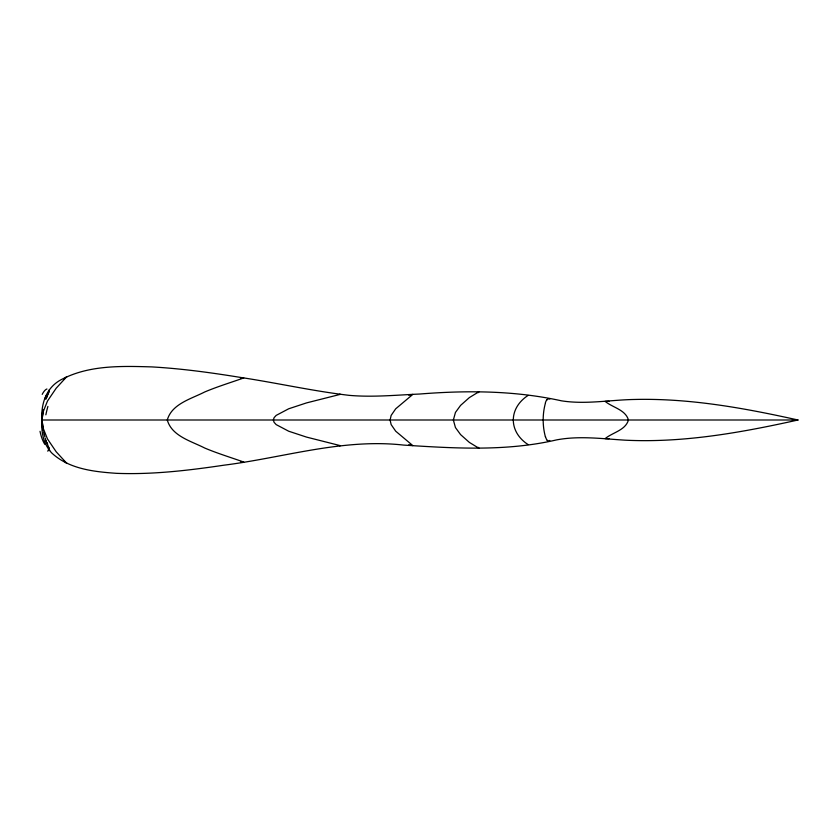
<?xml version="1.0" encoding="UTF-8"?>
<svg xmlns="http://www.w3.org/2000/svg" width="840" height="840" viewBox="0 0 840 840"><rect width="100%" height="100%" fill="white"/><g stroke="black" fill="none" stroke-linecap="round" stroke-linejoin="round"><path stroke-width="1.26" d="M43.208 430.427C39.302 411.905 42.525 389.886 60.659 379.953C88.368 364.98 121.139 366.009 151.704 366.901C181.514 368.582 211.113 372.645 240.566 377.433C276.801 382.904 312.627 391.031 349.031 395.336C372.53 397.435 396.113 395.062 419.601 394.034C467.019 390.254 514.878 390.537 561.509 400.827C585.669 404.649 609.966 399.924 634.19 399.473C689.451 398.087 744.261 408.051 798 420C741.258 432.59 683.214 443.079 624.845 440.16C602.101 438.753 579.127 435.624 556.49 439.908C506.279 451.563 454.545 448.361 403.589 445.084C342.825 438.228 283.71 457.663 224.018 465.181C188.422 470.453 152.471 474.737 116.424 473.33C93.87 471.733 69.006 469.067 51.702 452.939C40.73 441.336 40.435 424.442 43.208 409.574M63.672 460.551L66.874 463.439L56.185 451.784L47.492 438.974L43.008 427.791L42 420L43.008 412.209L47.492 401.026L56.185 388.217L66.874 376.562L63.672 379.449M43.134 428.431L42 420L43.134 411.569M42.294 414.236L42.641 411.443M545.423 403.084C542.43 414.068 542.43 425.933 545.423 436.916M46.274 398.339L49.245 389.834M45.874 399.252L48.836 392.385M546.703 400.082L548.667 398.654A34.681 6.374 87.5 0 1 549.78 399.189M528.066 395.43C508.389 408.24 508.389 431.76 528.066 444.57M478.159 392.669L478.957 391.734L469.361 397.593L460.593 405.384L455.448 412.44L453.358 420L455.448 427.56L460.593 434.616L469.361 442.407L478.957 448.266L478.159 447.332M408.755 395.22L412.818 394.411L395.703 408.807L391.146 415.401L390.106 420L391.146 424.599L395.703 431.193L412.818 445.589L408.755 444.78M240.744 378.346L243.737 377.947C230.706 382.578 217.434 386.6 204.677 391.986C191.299 398.864 171.78 403.83 167.286 420C171.78 436.17 191.299 441.137 204.677 448.014C217.434 453.401 230.706 457.422 243.737 462.053L240.744 461.654M609.021 438.659L605.157 438.606C612.581 432.432 625.464 430.374 628.457 420C625.464 409.626 612.581 407.568 605.157 401.394L609.021 401.342M339.57 445.694L340.326 445.651L306.516 437.094L288.708 431.225L276.181 424.61L274.082 422.31L273.346 420L274.082 417.69L276.181 415.391L288.708 408.776L306.516 402.906L340.326 394.349L339.57 394.306M42 420L798 420M548.667 441.346L546.703 439.919M49.109 448.235L45.874 440.748M46.588 442.712L45.255 438.281M44.909 437.062L44.195 434.511M44.026 433.86L43.523 431.823M42.641 428.558L42.294 425.765M546.714 439.73A44.468 7.791 -88 0 1 545.465 436.611M549.78 440.433A34.681 6.3 -86.9 0 1 548.667 441.294M545.391 402.791A44.468 7.886 87.6 0 1 546.683 399.893M42.032 425.88A27.195 12.947 -90 0 1 42.032 414.12M44.856 444.402A31.08 13.293 89.3 0 1 40.026 431.308M47.995 446.429A26.691 1.302 60.3 0 1 49.654 450.45M48.3 447.479A28.161 1.522 64.4 0 1 48.09 447.132M47.639 444.108A29.684 1.848 70.1 0 1 47.093 442.858M48.72 447.899A31.028 3.213 82.7 0 1 47.639 451.07M42.2 394.359A32.004 9.083 -83.7 0 1 46.935 388.983M48.794 391.377A29.684 2.247 -75.3 0 1 48.688 392.427M48.972 390.863A28.161 1.617 -67.4 0 1 48.899 391.178M46.683 394.695A26.775 1.428 -62.5 0 1 44.615 399.2M45.864 414.834A31.08 7.245 -80.9 0 1 47.891 406.445"/></g></svg>
